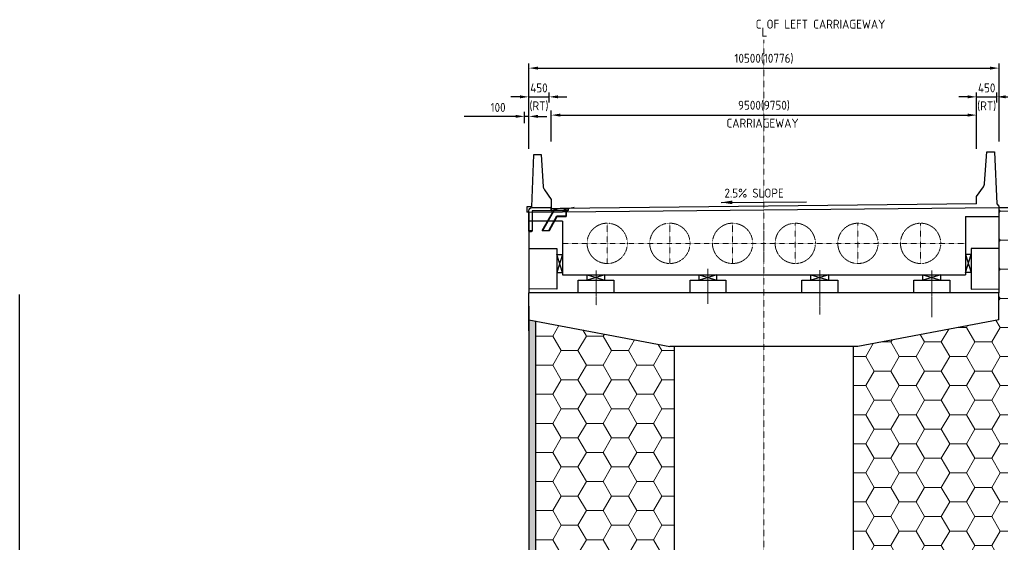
# Model space of a CAD drawing. Header units: millimetres. Extents: x 207528 to 778454, y -364692 to 101323.
# Drawn here: x 507900 to 529849, y -246284 to -234567 of the extents above; entities that cross this region are included whole.
import ezdxf

# ---------------------------------------------------------------- set-up
doc = ezdxf.new("R2010")
doc.units = ezdxf.units.MM
doc.linetypes.add('CENTER', pattern=[2, 1.25, -0.25, 0.25, -0.25])
doc.linetypes.add('HIDDEN', pattern=[0.375, 0.25, -0.125])
for name, color, linetype in [('01_1_sect-16 p&p ch-km 79260 to 84100$0$0-35-Curve-Text', 1, 'Continuous'), ('Dim', 253, 'Continuous'), ('Dimension', 253, 'Continuous'), ('hatch', 253, 'Continuous'), ('Proposed ROW', 241, 'MNEW'), ('Structure Main', 3, 'Continuous')]:
    doc.layers.add(name, color=color, linetype=linetype)
for name, color, linetype, lineweight in [('centreline', 1, 'CENTER', 0), ('DWG', 7, 'Continuous', 30), ('Structure', 7, 'Continuous', 30), ('Structure int.', 255, 'Continuous', 0), ('Text small', 1, 'Continuous', 20)]:
    doc.layers.add(name, color=color, linetype=linetype, lineweight=lineweight)
doc.styles.add('isocp 100', font='isocp.shx', dxfattribs={"height": 200})
doc.styles.add('ROMANS', font='romans')
doc.styles.get("Standard").update_dxf_attribs({"font": 'arial.ttf'})
doc.linetypes.add('MNEW', pattern='A,26.152623,-1.048632,["PROW",Standard,S=1.75,R=0,X=0,Y=-0.975095],-7.693777,26.152623', length=61.047655)
doc.dimstyles.new('NH30A_100', dxfattribs={"dimscale": 100, "dimtxt": 2, "dimasz": 2, "dimexe": 1, "dimexo": 1, "dimgap": 1, "dimtad": 1, "dimdec": 0, "dimdsep": 46, "dimtxsty": 'isocp 100', "dimcen": 0.5, "dimclrd": 47, "dimclre": 47, "dimclrt": 1, "dimadec": 0, "dimazin": 0, "dimtfac": 1, "dimtdec": 0, "dimtmove": 0, "dimatfit": 3, "dimfxl": 1, "dimtolj": 1, "dimtzin": 0, "dimarcsym": 0})
doc.dimstyles.new('PS', dxfattribs={"dimscale": 0, "dimtxt": 2, "dimasz": 2, "dimexe": 1, "dimexo": 1, "dimgap": 1, "dimtad": 1, "dimdec": 0, "dimzin": 0, "dimdsep": 46, "dimtxsty": 'ROMANS', "dimcen": 1, "dimdle": 1, "dimclrd": 1, "dimclre": 1, "dimclrt": 7, "dimadec": 0, "dimazin": 0, "dimtfac": 1, "dimtdec": 0, "dimtmove": 2, "dimatfit": 3, "dimfxl": 200, "dimtvp": 250, "dimtolj": 1, "dimtzin": 0, "dimarcsym": 0})

# ---------------------------------------------------------------- blocks, each defined once
blk = doc.blocks.new('*D625')
at = {"layer": 'Defpoints', "color": 0, "transparency": 16777216}
for p in [(529274, -236698), (519774, -237389, 0), (529274, -237389, -1)]:
    blk.add_point(p, dxfattribs=at)
at = {"layer": 'Text small', "color": 47, "lineweight": -2, "transparency": 16777216}
for p, q in [((519774, -237289), (519774, -236598)), ((529274, -237289), (529274, -236598)), ((519974, -236698), (529074, -236698))]:
    blk.add_line(p, q, dxfattribs=at)
at = {"layer": 'Text small', "color": 47, "transparency": 16777216}
for points in [[(519974, -236665), (519974, -236732), (519774, -236698)], [(529074, -236665), (529074, -236732), (529274, -236698)]]:
    blk.add_solid(points, dxfattribs=at)
at = {"layer": 'Text small', "color": 1, "transparency": 16777216, "insert": (524524, -236488), "char_height": 200, "attachment_point": 5, "style": 'isocp 100'}
blk.add_mtext('\\A1;9500(9750)', dxfattribs=at)
blk = doc.blocks.new('*D618')
at = {"layer": 'Defpoints', "color": 0, "transparency": 16777216}
for p in [(529774, -235649), (519274, -237389, 0), (529774, -237389, -1)]:
    blk.add_point(p, dxfattribs=at)
at = {"layer": 'Text small', "color": 47, "lineweight": -2, "transparency": 16777216}
for p, q in [((519274, -237289), (519274, -235549)), ((519474, -235649), (529574, -235649)), ((529774, -237289), (529774, -235549))]:
    blk.add_line(p, q, dxfattribs=at)
at = {"layer": 'Text small', "color": 47, "transparency": 16777216}
for points in [[(519474, -235616), (519474, -235682), (519274, -235649)], [(529574, -235616), (529574, -235682), (529774, -235649)]]:
    blk.add_solid(points, dxfattribs=at)
at = {"layer": 'Text small', "color": 1, "transparency": 16777216, "insert": (524524, -235439), "char_height": 200, "attachment_point": 5, "style": 'isocp 100'}
blk.add_mtext('\\A1;10500(10776)', dxfattribs=at)
blk = doc.blocks.new('*D786')
at = {"layer": 'Defpoints', "color": 0, "transparency": 16777216}
for p in [(529724, -236291), (529724, -236518), (529274, -237549)]:
    blk.add_point(p, dxfattribs=at)
at = {"layer": 'Text small', "color": 47, "lineweight": -2, "transparency": 16777216}
for p, q in [((529074, -236291), (528874, -236291)), ((529274, -237449), (529274, -236191)), ((529274, -236291), (529724, -236291)), ((529724, -236418), (529724, -236191)), ((529924, -236291), (530124, -236291))]:
    blk.add_line(p, q, dxfattribs=at)
at = {"layer": 'Text small', "color": 47, "transparency": 16777216}
for points in [[(529074, -236257), (529074, -236324), (529274, -236291)], [(529924, -236257), (529924, -236324), (529724, -236291)]]:
    blk.add_solid(points, dxfattribs=at)
at = {"layer": 'Text small', "color": 1, "transparency": 16777216, "char_height": 200, "attachment_point": 5, "style": 'isocp 100'}
for s, insert in [('\\A1;450', (529499, -236091)), ('\\A1;(RT)', (529499, -236501))]:
    blk.add_mtext(s, dxfattribs=dict(at, insert=insert))
blk = doc.blocks.new('*D808')
at = {"layer": 'Defpoints', "color": 0, "transparency": 16777216}
for p in [(519724, -236291), (519724, -236518), (519274, -237549)]:
    blk.add_point(p, dxfattribs=at)
at = {"layer": 'Text small', "color": 47, "lineweight": -2, "transparency": 16777216}
for p, q in [((519074, -236291), (518874, -236291)), ((519274, -237449), (519274, -236191)), ((519274, -236291), (519724, -236291)), ((519724, -236418), (519724, -236191)), ((519924, -236291), (520124, -236291))]:
    blk.add_line(p, q, dxfattribs=at)
at = {"layer": 'Text small', "color": 47, "transparency": 16777216}
for points in [[(519074, -236257), (519074, -236324), (519274, -236291)], [(519924, -236257), (519924, -236324), (519724, -236291)]]:
    blk.add_solid(points, dxfattribs=at)
at = {"layer": 'Text small', "color": 1, "transparency": 16777216, "char_height": 200, "attachment_point": 5, "style": 'isocp 100'}
for s, insert in [('\\A1;450', (519499, -236091)), ('\\A1;(RT)', (519499, -236501))]:
    blk.add_mtext(s, dxfattribs=dict(at, insert=insert))
blk = doc.blocks.new('*D809')
at = {"layer": 'Defpoints', "color": 0, "transparency": 16777216}
for p in [(519175, -236727), (519175, -236979), (519275, -236979)]:
    blk.add_point(p, dxfattribs=at)
at = {"layer": 'Text small', "color": 47, "lineweight": -2, "transparency": 16777216}
for p, q in [((518975, -236727), (517825, -236727)), ((519175, -236879), (519175, -236627)), ((519275, -236727), (519175, -236727)), ((519275, -236879), (519275, -236627)), ((519475, -236727), (519675, -236727))]:
    blk.add_line(p, q, dxfattribs=at)
at = {"layer": 'Text small', "color": 47, "transparency": 16777216}
for points in [[(518975, -236693), (518975, -236760), (519175, -236727)], [(519475, -236693), (519475, -236760), (519275, -236727)]]:
    blk.add_solid(points, dxfattribs=at)
at = {"layer": 'Text small', "color": 1, "transparency": 16777216, "insert": (518300, -236527), "char_height": 200, "attachment_point": 5, "style": 'isocp 100'}
blk.add_mtext('\\A1;     100', dxfattribs=at)

msp = doc.modelspace()

# ---------------------------------------------------------------- hatches: boundary and pattern name
h = msp.add_hatch(color=9)
h.dxf.hatch_style = 1
h.paths.add_polyline_path([(519273.7, -251145), (519423.7, -251145), (519423.7, -241296), (519273.7, -241267.4)])
at = {"layer": '01_1_sect-16 p&p ch-km 79260 to 84100$0$0-35-Curve-Text', "lineweight": 0}
h = msp.add_hatch(dxfattribs=at)
h.set_pattern_fill('HONEY', color=8, scale=3000)
h.set_pattern_definition([(0, (974172.5, -304443.83), (562.5, 324.75953), [375, -750]), (120, (974172.5, -304443.83), (-562.5, 324.75953), [375, -750]), (60, (974172.5, -304443.83), (1e-13, 649.51905), [-750, 375])])
h.paths.add_polyline_path([(533523.8, -241867.4), (533523.7, -241867.4), (530273.7, -241267.4), (530273.7, -238762.5), (529773.7, -238762.5), (529773.7, -241264.1), (526623.7, -241867.4), (526523.7, -241867.4), (526523.5, -251138.2), (533523.6, -251148.7)])
h = msp.add_hatch(dxfattribs=at)
h.set_pattern_fill('HONEY', color=8, scale=3000)
h.set_pattern_definition([(0, (1036932.8, -318927.1), (562.5, 324.75953), [375, -750]), (120, (1036932.8, -318927.1), (-562.5, 324.75953), [375, -750]), (60, (1036932.8, -318927.1), (1e-13, 649.51905), [-750, 375])])
h.paths.add_polyline_path([(522523.7, -241867.4), (522423.6, -241867.4), (519423.7, -241296), (519423.7, -251143.5), (522516.4, -251138.9)])

# ---------------------------------------------------------------- linework, layer by layer
at = {"layer": '01_1_sect-16 p&p ch-km 79260 to 84100$0$0-35-Curve-Text', "color": 18, "true_color": 0x000000}
for p, q in [((529773.7, -238734.5, -3203.1), (529773.7, -240667.4, 206655.5)), ((519273.7, -238862.5), (519273.7, -239063.3)), ((529023.7, -238963.4, 125980.7), (529773.7, -238963.3, 22993.2)), ((520023.7, -239063.3, 0), (519273.7, -239063.3)), ((519273.7, -239063.3), (519273.7, -240667.4, 183662.3))]:
    msp.add_line(p, q, dxfattribs=at)
at = {"layer": 'centreline', "color": 8, "lineweight": 0, "ltscale": 0.1}
for p, q in [((524523.7, -253034.1, -3.9), (524523.7, -235019.8, 0.1)), ((521023.7, -239112.5, -0.9), (521023.7, -240012.5, -0.9)), ((522423.7, -239112.5, -0.9), (522423.7, -240012.5, -0.9)), ((523823.7, -239112.5, -0.9), (523823.7, -240012.5, -0.9)), ((524523.7, -239112.6, -0.8), (524523.7, -240012.6, -0.8)), ((525223.7, -239112.6, -0.8), (525223.7, -240012.6, -0.8)), ((526623.7, -239112.6, -0.8), (526623.7, -240012.6, -0.8)), ((528023.7, -239112.6, -0.8), (528023.7, -240012.6, -0.8)), ((529023.7, -239562.6, 165024.8), (520023.7, -239562.5, -4715))]:
    msp.add_line(p, q, dxfattribs=at)
at = {"layer": 'centreline', "color": 18, "ltscale": 10, "true_color": 0x000000}
for p, q in [((520773.7, -240165.5, -1.1), (520773.7, -240946.2, -1.1)), ((523273.7, -240128.8, -1.1), (523273.7, -240909.4, -1.1)), ((525773.7, -240163.7, -1.1), (525773.7, -241149.5, -1.1)), ((528273.7, -240165.5, -1.1), (528273.7, -241209.9, -1.1))]:
    msp.add_line(p, q, dxfattribs=at)
at = {"layer": 'Dim'}
msp.add_line((519273.7, -238862.5), (519228.7, -238863.5), dxfattribs=at)
at = {"layer": 'DWG', "color": 18, "lineweight": -2, "true_color": 0x000000}
for p, q in [((519898.7, -239812.3, 0), (520023.7, -239812.3, 0)), ((529148.7, -239812.3, 22993.2), (529023.7, -239812.3, 22993.2)), ((519898.7, -240212.3, 0), (520023.7, -240212.3, 0)), ((520573.7, -240387.5, -183663.4), (520573.7, -240262.5, -183663.4)), ((520973.7, -240387.5, -183663.4), (520973.7, -240262.5, -183663.4)), ((523073.7, -240387.5, -183663.4), (523073.7, -240262.5, -183663.4)), ((523473.7, -240387.5, -183663.4), (523473.7, -240262.5, -183663.4)), ((525573.7, -240387.5, -183663.4), (525573.7, -240262.5, -183663.4)), ((525973.7, -240387.5, -183663.4), (525973.7, -240262.5, -183663.4)), ((528073.7, -240387.5, -183663.4), (528073.7, -240262.5, -183663.4)), ((528473.7, -240387.5, -183663.4), (528473.7, -240262.5, -183663.4)), ((529148.7, -240212.3, 22993.2), (529023.7, -240212.3, 22993.2))]:
    msp.add_line(p, q, dxfattribs=at)
for points, elevation in [([(519273.7, -239676.7), (519898.7, -239680), (519898.7, -240583.2), (519273.7, -240579.9)], 0), ([(529773.7, -239676.7), (529148.7, -239680), (529148.7, -240583.2), (529773.7, -240579.9)], 22993.2), ([(520373.7, -240662.1), (520373.7, -240387.5), (521173.7, -240387.5), (521173.7, -240662.1)], -1.1), ([(522873.7, -240662.2), (522873.7, -240387.5), (523673.7, -240387.5), (523673.7, -240662.2)], -1.1), ([(525373.7, -240662.1), (525373.7, -240387.5), (526173.7, -240387.5), (526173.7, -240662.1)], -1.1), ([(527873.7, -240662.1), (527873.7, -240387.5), (528673.7, -240387.5), (528673.7, -240662.1)], -1.1)]:
    msp.add_lwpolyline(points, dxfattribs=dict(at, elevation=elevation))
at = {"layer": 'hatch', "color": 18, "lineweight": -2, "true_color": 0x000000}
for p, q in [((520023.7, -239812.3, 0), (519898.7, -240212.3, 0)), ((520023.7, -240212.3, 0), (519898.7, -239812.3, 0)), ((529023.7, -239812.3, 22993.2), (529148.7, -240212.3, 22993.2)), ((529023.7, -240212.3, 22993.2), (529148.7, -239812.3, 22993.2)), ((520573.7, -240262.5, -183663.4), (520973.7, -240387.5, -183663.4)), ((520973.7, -240262.5, -183663.4), (520573.7, -240387.5, -183663.4)), ((523073.7, -240262.5, -183663.4), (523473.7, -240387.5, -183663.4)), ((523473.7, -240262.5, -183663.4), (523073.7, -240387.5, -183663.4)), ((525573.7, -240262.5, -183663.4), (525973.7, -240387.5, -183663.4)), ((525973.7, -240262.5, -183663.4), (525573.7, -240387.5, -183663.4)), ((528073.7, -240262.5, -183663.4), (528473.7, -240387.5, -183663.4)), ((528473.7, -240262.5, -183663.4), (528073.7, -240387.5, -183663.4))]:
    msp.add_line(p, q, dxfattribs=at)
at = {"layer": 'Proposed ROW', "lineweight": -3, "ltscale": 3, "elevation": -410.7, "flags": 128}
msp.add_lwpolyline([(507900.2, -252546.8), (507900.2, -240704)], dxfattribs=at)
at = {"layer": 'Structure'}
for p, q in [((519228.7, -238749.5), (519228.7, -238863.5)), ((519778.7, -238784.2, 0), (520148.1, -238783, 0)), ((520069.4, -238783, 0), (520069.4, -238816.4, 0)), ((520100.1, -238783, 0), (520100.1, -238951, 0)), ((520142.7, -238783, 0), (520142.7, -238833.7, 0)), ((520148.1, -238783, 0), (520285.9, -238754.4, 0)), ((520148.1, -238783, 0), (520148.1, -238825.7, 0)), ((519571.8, -239275.7, 0), (519820.8, -238833.7, 0)), ((519585.5, -239275.7, 0), (519828.1, -238840.6, 0)), ((519721.8, -239275.7, 0), (519899.8, -238951, 0)), ((519735.5, -239275.7, 0), (519906, -238959, 0)), ((519793.4, -238825.7, 0), (520100.1, -238825.7, 0)), ((519899.8, -238951, 0), (520100.1, -238951, 0)), ((519906, -238959, 0), (520108.1, -238959, 0)), ((520053.4, -238816.4, 0), (520069.4, -238816.4, 0)), ((520100.1, -238825.7, 0), (520140.1, -238825.7, 0)), ((520108.1, -238833.7, 0), (520108.1, -238959, 0)), ((520108.1, -238833.7, 0), (520142.7, -238833.7, 0)), ((520148.1, -238825.7, 0), (520140.1, -238825.7, 0)), ((519571.8, -239275.7, 0), (519735.5, -239275.7, 0))]:
    msp.add_line(p, q, dxfattribs=at)
at = {"layer": 'Structure', "color": 18, "true_color": 0x000000}
for p, q in [((529773.7, -238762.5, -166.3), (530273.7, -238762.5, -166.3)), ((519273.7, -240964.1, -8218), (519273.7, -251145, 394)), ((519423.7, -241296, -7936), (519423.7, -251145, 393.9))]:
    msp.add_line(p, q, dxfattribs=at)
at = {"layer": 'Structure'}
msp.add_lwpolyline([(519778.7, -238749.5), (519778.7, -238584.5), (519627.7, -238368.8, -0.1368849), (519600.9, -238292.8), (519553.7, -237584.5), (519378.7, -237584.5), (519328.7, -238749.5), (519228.7, -238749.5)], format="xyb", dxfattribs=at)
at = {"layer": 'Structure', "elevation": -0.6}
msp.add_lwpolyline([(529273.7, -238680.3), (529273.7, -238515.3), (529424.7, -238299.6, 0.1368849), (529451.5, -238223.5), (529498.7, -237515.3), (529673.7, -237515.3), (529723.7, -238680.3), (529773.7, -238734.5)], format="xyb", dxfattribs=at)
at = {"layer": 'Structure int.', "color": 8, "linetype": 'HIDDEN', "lineweight": 0, "ltscale": 2}
for centre in [(521023.7, -239562.5, -0.9), (522423.7, -239562.5, -0.9), (523823.7, -239562.5, -0.9), (525223.7, -239562.6, -0.8), (526623.7, -239562.6, -0.8), (528023.7, -239562.6, -0.8)]:
    msp.add_circle(centre, 450, dxfattribs=at)
at = {"layer": 'Structure Main', "color": 18, "true_color": 0x000000}
for p, q in [((519273.7, -238862.5), (529773.7, -238762.5, 22993.2)), ((519773.7, -238834.5), (519773.7, -238749.5)), ((519778.7, -238749.5), (519773.7, -238749.5)), ((519778.7, -238759.5), (519773.7, -238759.5)), ((519778.7, -238769.5), (519773.7, -238769.5)), ((519778.7, -238779.5), (519773.7, -238779.5)), ((519778.7, -238789.5), (519773.7, -238789.5)), ((519778.7, -238799.5), (519773.7, -238799.5)), ((519778.7, -238834.5), (519778.7, -238749.5)), ((519973.9, -238782.5), (519778.7, -238833.2)), ((529273.7, -238680.3, -0.6), (519973.9, -238782.5)), ((519778.7, -238809.5), (519773.7, -238809.5)), ((519778.7, -238819.5), (519773.7, -238819.5)), ((519773.7, -238834.5), (519778.7, -238834.5)), ((529023.7, -238963.4, 160309.8), (529023.7, -240262.6, 160309.8)), ((520023.7, -239063.3, 0), (520023.7, -240262.5, 0)), ((520023.7, -240262.5, -2524.2), (529023.7, -240262.6, 162834)), ((529773.7, -240667.4, 206655.5), (519273.7, -240667.4, 183662.3)), ((519273.7, -241517.4), (519273.7, -240667.4)), ((519273.7, -241267.4), (519273.7, -240667.4)), ((529773.7, -240696.2, 22993.2), (529773.7, -240667.4, 22993.2)), ((529773.7, -241267.4, 206655.5), (529773.7, -240667.4, 22993.2)), ((519273.7, -241267.4, 183662.4), (522423.7, -241867.4, 3.6)), ((519273.7, -241267.4, 183662.4), (519273.7, -251145, -9823.1)), ((519423.7, -241296, 183072.8), (519423.7, -251145, -9853)), ((529773.7, -241267.4, 206655.5), (526623.7, -241867.4, 2.9)), ((526623.7, -241867.4, 2.9), (522423.7, -241867.4, 3.6)), ((522523.7, -251143.5, -0.7), (522523.7, -241867.4, 3.6)), ((526523.7, -251143.5, -1.3), (526523.7, -241867.4, 2.9))]:
    msp.add_line(p, q, dxfattribs=at)
msp.add_lwpolyline([(519273.7, -239288.3), (519273.7, -238838.3, -0.4139371), (519348.7, -238763.3), (519773.7, -238759.5)], format="xyb", dxfattribs=at)
msp.add_lwpolyline([(519773.7, -238834.5), (519348.7, -238838.3), (519348.7, -239288.3)], dxfattribs=at)
for centre, start, end in [((519311.2, -239359.3, 0.2), 62.14941, 117.85059), ((519311.2, -239217.3, 0.2), 242.14941, 297.85059)]:
    msp.add_arc(centre, 80.3, start, end, dxfattribs=at)

# ---------------------------------------------------------------- texts
at = {"layer": 'Text small', "style": 'isocp 100'}
for s, p in [('C OF LEFT CARRIAGEWAY ', (524340.2, -234767.4, 183662.9)), ('L', (524470.5, -234943.6, 183662.9)), ('L', (524470.5, -234948.9, 183662.9)), ('2.5%%% SLOPE', (523641.7, -238540.1, -0.7))]:
    msp.add_text(s, height=200, dxfattribs=at).set_placement(p)
at = {"layer": 'Text small', "insert": (523687.6, -236778, 0.3), "char_height": 200, "attachment_point": 1, "style": 'isocp 100'}
msp.add_mtext_dynamic_manual_height_columns('CARRIAGEWAY', width=6259.417, gutter_width=1000, heights=[0], dxfattribs=at)

# ---------------------------------------------------------------- dimensions: what is measured, and where the dimension line sits
at = {"layer": 'Text small'}
dim = msp.add_linear_dim(base=(529773.7, -235649, 0.3), p1=(519273.7, -237389.2), p2=(529773.7, -237389.2, -0.6), text='<>(10776)', dimstyle='NH30A_100', dxfattribs=at)
dim.commit()
dim.dimension.update_dxf_attribs({"geometry": '*D618', "text_midpoint": (524523.7, -235439, 0.3)})
for base, p1, p2, picture, middle in [((519723.7, -236290.7, 0), (519273.9, -237548.7, 0), (519723.7, -236518.1, 0), '*D808', (519498.8, -236290.7, 0)), ((529723.7, -236290.7, -0.6), (529273.9, -237548.7, -0.6), (529723.7, -236518.1, -0.6), '*D786', (529498.8, -236290.7, -0.6))]:
    dim = msp.add_linear_dim(base=base, p1=p1, p2=p2, text='450\\X(RT)', dimstyle='NH30A_100', dxfattribs=at)
    dim.commit()
    dim.dimension.update_dxf_attribs({"geometry": picture, "text_midpoint": middle, "dimtype": 160})
dim = msp.add_linear_dim(base=(519175.3, -236726.7), p1=(519275.2, -236978.9), p2=(519175.3, -236978.9), angle=180, text='     <>', dimstyle='NH30A_100', dxfattribs=at)
dim.commit()
dim.dimension.update_dxf_attribs({"geometry": '*D809', "text_midpoint": (518300.2, -236726.7), "dimtype": 161})
dim = msp.add_aligned_dim(p1=(519773.7, -237389.2), p2=(529273.7, -237389.2, -0.6), distance=691, text='<>(9750)', dimstyle='NH30A_100', dxfattribs=at)
dim.commit()
dim.dimension.update_dxf_attribs({"geometry": '*D625', "text_midpoint": (524523.7, -236488.2, 0.3)})

# ---------------------------------------------------------------- leaders
at = {"layer": 'Dimension', "color": 18, "lineweight": -2, "true_color": 0x000000}
msp.add_leader([(523570.4, -238648.4, -0.7), (525477.1, -238636.8, -0.7)], dimstyle='PS', override={"dimscale": 125, "dimtxt": 2, "dimclrd": 0}, dxfattribs=at)

doc.saveas('drawing.dxf')
